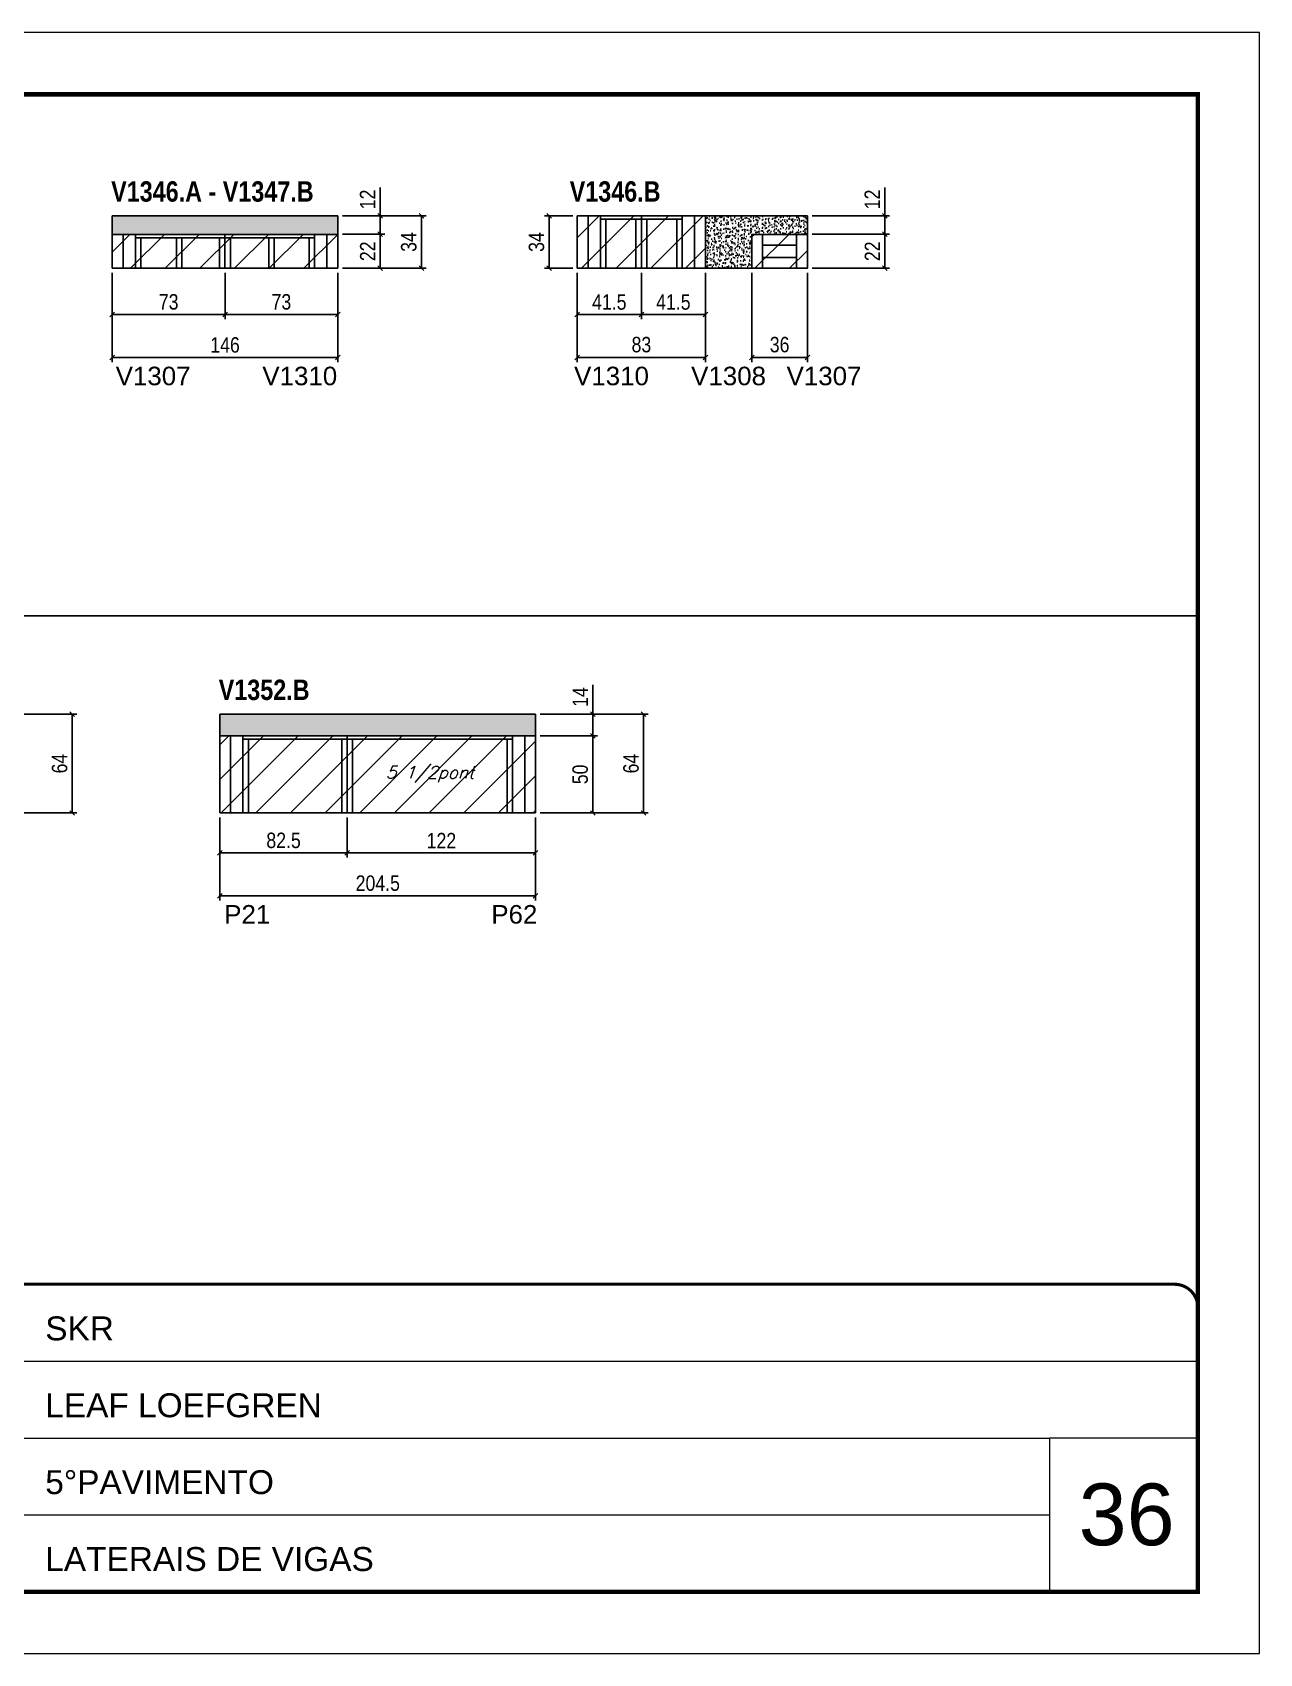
# Model space of a CAD drawing. Extents: x 3309 to 10384, y -2522 to 14608.
# Drawn here: x 8768 to 9563, y 4369 to 5419 of the extents above; entities that cross this region are included whole.
import ezdxf

# ---------------------------------------------------------------- set-up
doc = ezdxf.new("R2010")
doc.units = 0
doc.linetypes.add('CONTINUO', pattern=[0])
doc.linetypes.add('DASHED', pattern=[0.75, 0.5, -0.25])
for name, color, linetype in [('5', 5, 'Continuous'), ('COTA', 241, 'Continuous'), ('NOMENCLATURA', 7, 'Continuous'), ('Painéis', 200, 'Continuous'), ('SARR_2.2x7', 40, 'Continuous'), ('SARR_3.5x7', 81, 'Continuous'), ('texto', 7, 'Continuous')]:
    doc.layers.add(name, color=color, linetype=linetype)
for name, color, linetype, lineweight in [('CARIMBO', 255, 'Continuous', 9), ('Folhas', 255, 'Continuous', 9), ('Hachura', 251, 'Continuous', 9), ('SARRAFO DE PRESSAO', 251, 'DASHED', 9)]:
    doc.layers.add(name, color=color, linetype=linetype, lineweight=lineweight)
doc.styles.add('ARIAL', font='arial.ttf')
doc.styles.add('COTA TECNICA', font='techl___.ttf', dxfattribs={"height": 10})
doc.styles.add('Romans', font='romans.shx')
doc.styles.get("Standard").update_dxf_attribs({"font": 'arial.ttf'})
doc.styles.add('TECNICA', font='techb___.ttf', dxfattribs={"height": 10})
doc.dimstyles.new('PAINEL', dxfattribs={"dimtxt": 10, "dimasz": 3, "dimexe": 3, "dimexo": 3, "dimgap": 3, "dimtad": 1, "dimdec": 1, "dimzin": 12, "dimdsep": 46, "dimtxsty": 'COTA TECNICA', "dimblk1": 'OBLIQUE', "dimblk2": 'OBLIQUE', "dimsah": 1, "dimcen": 0.9, "dimclrd": 4, "dimclre": 4, "dimclrt": 240, "dimadec": 1, "dimazin": 3, "dimtfac": 1, "dimtdec": 1, "dimtmove": 0, "dimatfit": 3, "dimfxl": 1, "dimtolj": 1, "dimtzin": 12, "dimarcsym": 0})

# ---------------------------------------------------------------- blocks, each defined once
blk = doc.blocks.new('9999999999')
at = {"color": 30, "linetype": 'CONTINUO'}
for p, q in [((98564.6, 34379.6), (99584, 34379.6)), ((98564.6, 34329.8), (99488, 34329.8)), ((99584, 34329.8), (99488, 34329.8)), ((99488, 34329.8), (99488, 34230.2)), ((98564.6, 34280), (99488, 34280))]:
    blk.add_line(p, q, dxfattribs=at)
at = {"color": 30, "linetype": 'CONTINUO', "const_width": 2}
blk.add_lwpolyline([(99584, 34230.2), (99584, 34414.4, 0.414214), (99569, 34429.4), (98229, 34429.4, 0.414214), (98214, 34414.4), (98214, 34245.2, 0.414214), (98229, 34230.2), (99584, 34230.2)], format="xyb", dxfattribs=at)
at = {"layer": 'Folhas'}
blk.add_lwpolyline([(98139, 34190.2), (99624, 34190.2), (99624, 35240.2), (98139, 35240.2)], close=True, dxfattribs=at)
at = {"layer": 'Folhas', "color": 30, "const_width": 3}
blk.add_lwpolyline([(98214, 34230.2), (99584, 34230.2), (99584, 35200.2), (98214, 35200.2)], close=True, dxfattribs=at)
at = {"color": 7, "linetype": 'Continuous', "ltscale": 5, "style": 'ARIAL'}
for s, height, p in [('SKR', 15.48, (98837.7, 34393.1)), ('LEAF LOEFGREN', 15.483, (98837.7, 34343.3)), ('5°PAVIMENTO', 15.483, (98837.7, 34293.5)), ('LATERAIS DE VIGAS', 15.483, (98837.7, 34243.7))]:
    blk.add_text(s, height=height, dxfattribs=at).set_placement(p)
blk = doc.blocks.new('_Oblique')
at = {"color": 0, "linetype": 'ByBlock', "lineweight": -2}
blk.add_line((-0.5, -0.5), (0.5, 0.5), dxfattribs=at)
blk = doc.blocks.new('*D1135')
at = {"layer": 'COTA', "color": 4, "linetype": 'ByBlock', "lineweight": -2, "transparency": 16777216}
for p, q in [((8893, 5263.5), (8893, 5233.5)), ((8966, 5263.5), (8966, 5233.5)), ((8966, 5236.5), (8893, 5236.5))]:
    blk.add_line(p, q, dxfattribs=at)
at = {"layer": 'Defpoints', "color": 0, "linetype": 'ByBlock', "transparency": 16777216}
for p in [(8893, 5266.5), (8966, 5266.5), (8893, 5236.5)]:
    blk.add_point(p, dxfattribs=at)
at = {"layer": 'COTA', "color": 4, "linetype": 'ByBlock', "lineweight": -2, "transparency": 16777216, "xscale": 3, "yscale": 3, "zscale": 3, "rotation": 180}
blk.add_blockref('_Oblique', (8893, 5236.5), dxfattribs=at)
at = {"layer": 'COTA', "color": 4, "linetype": 'ByBlock', "lineweight": -2, "transparency": 16777216, "xscale": 3, "yscale": 3, "zscale": 3}
blk.add_blockref('_Oblique', (8966, 5236.5), dxfattribs=at)
at = {"layer": 'COTA', "color": 240, "linetype": 'ByBlock', "transparency": 16777216, "insert": (8929.5, 5244.7), "char_height": 10, "attachment_point": 5, "style": 'COTA TECNICA'}
blk.add_mtext('\\A1;73', dxfattribs=at)
blk = doc.blocks.new('*D1136')
at = {"layer": 'COTA', "color": 4, "linetype": 'ByBlock', "lineweight": -2, "transparency": 16777216}
for p, q in [((8820, 5263.5), (8820, 5233.5)), ((8893, 5263.5), (8893, 5233.5)), ((8893, 5236.5), (8820, 5236.5))]:
    blk.add_line(p, q, dxfattribs=at)
at = {"layer": 'Defpoints', "color": 0, "linetype": 'ByBlock', "transparency": 16777216}
for p in [(8820, 5266.5), (8893, 5266.5), (8820, 5236.5)]:
    blk.add_point(p, dxfattribs=at)
at = {"layer": 'COTA', "color": 4, "linetype": 'ByBlock', "lineweight": -2, "transparency": 16777216, "xscale": 3, "yscale": 3, "zscale": 3, "rotation": 180}
blk.add_blockref('_Oblique', (8820, 5236.5), dxfattribs=at)
at = {"layer": 'COTA', "color": 4, "linetype": 'ByBlock', "lineweight": -2, "transparency": 16777216, "xscale": 3, "yscale": 3, "zscale": 3}
blk.add_blockref('_Oblique', (8893, 5236.5), dxfattribs=at)
at = {"layer": 'COTA', "color": 240, "linetype": 'ByBlock', "transparency": 16777216, "insert": (8856.5, 5244.7), "char_height": 10, "attachment_point": 5, "style": 'COTA TECNICA'}
blk.add_mtext('\\A1;73', dxfattribs=at)
blk = doc.blocks.new('*D1150')
at = {"layer": 'COTA', "color": 4, "linetype": 'ByBlock', "lineweight": -2, "transparency": 16777216}
for p, q in [((8820, 5263.5), (8820, 5205.7)), ((8966, 5263.5), (8966, 5205.7)), ((8966, 5208.7), (8820, 5208.7))]:
    blk.add_line(p, q, dxfattribs=at)
at = {"layer": 'Defpoints', "color": 0, "linetype": 'ByBlock', "transparency": 16777216}
for p in [(8820, 5266.5), (8966, 5266.5), (8820, 5208.7)]:
    blk.add_point(p, dxfattribs=at)
at = {"layer": 'COTA', "color": 4, "linetype": 'ByBlock', "lineweight": -2, "transparency": 16777216, "xscale": 3, "yscale": 3, "zscale": 3, "rotation": 180}
blk.add_blockref('_Oblique', (8820, 5208.7), dxfattribs=at)
at = {"layer": 'COTA', "color": 4, "linetype": 'ByBlock', "lineweight": -2, "transparency": 16777216, "xscale": 3, "yscale": 3, "zscale": 3}
blk.add_blockref('_Oblique', (8966, 5208.7), dxfattribs=at)
at = {"layer": 'COTA', "color": 240, "linetype": 'ByBlock', "transparency": 16777216, "insert": (8893, 5216.8), "char_height": 10, "attachment_point": 5, "style": 'COTA TECNICA'}
blk.add_mtext('\\A1;146', dxfattribs=at)
blk = doc.blocks.new('*D1151')
at = {"layer": 'COTA', "color": 4, "lineweight": -2, "transparency": 16777216}
for p, q in [((8969, 5288.5), (8996.4, 5288.5)), ((8993.4, 5288.5), (8993.4, 5266.5)), ((8969, 5266.5), (8996.4, 5266.5))]:
    blk.add_line(p, q, dxfattribs=at)
at = {"layer": 'Defpoints', "color": 0, "transparency": 16777216}
for p in [(8966, 5288.5), (8966, 5266.5), (8993.4, 5266.5)]:
    blk.add_point(p, dxfattribs=at)
at = {"layer": 'COTA', "color": 4, "lineweight": -2, "transparency": 16777216, "xscale": 3, "yscale": 3, "zscale": 3}
for p, rotation in [((8993.4, 5288.5), 90), ((8993.4, 5266.5), 270)]:
    blk.add_blockref('_Oblique', p, dxfattribs=dict(at, rotation=rotation))
at = {"layer": 'COTA', "color": 240, "transparency": 16777216, "insert": (8985.4, 5277.5), "char_height": 10, "attachment_point": 5, "rotation": 90, "style": 'COTA TECNICA'}
blk.add_mtext('\\A1;22', dxfattribs=at)
blk = doc.blocks.new('*D1152')
at = {"layer": 'COTA', "color": 4, "lineweight": -2, "transparency": 16777216}
for p, q in [((8993.4, 5300.5), (8993.4, 5318.8)), ((8969, 5300.5), (8996.4, 5300.5)), ((8993.4, 5288.5), (8993.4, 5300.5)), ((8969, 5288.5), (8996.4, 5288.5))]:
    blk.add_line(p, q, dxfattribs=at)
at = {"layer": 'Defpoints', "color": 0, "transparency": 16777216}
for p in [(8966, 5300.5), (8993.4, 5300.5), (8966, 5288.5)]:
    blk.add_point(p, dxfattribs=at)
at = {"layer": 'COTA', "color": 4, "lineweight": -2, "transparency": 16777216, "xscale": 3, "yscale": 3, "zscale": 3}
for p, rotation in [((8993.4, 5300.5), 90), ((8993.4, 5288.5), 270)]:
    blk.add_blockref('_Oblique', p, dxfattribs=dict(at, rotation=rotation))
at = {"layer": 'COTA', "color": 240, "transparency": 16777216, "insert": (8985.3, 5311.1), "char_height": 10, "attachment_point": 5, "rotation": 90, "style": 'COTA TECNICA'}
blk.add_mtext('\\A1;12', dxfattribs=at)
blk = doc.blocks.new('*D1153')
at = {"layer": 'COTA', "color": 4, "lineweight": -2, "transparency": 16777216}
for p, q in [((8969, 5300.5), (9023.2, 5300.5)), ((9020.2, 5266.5), (9020.2, 5300.5)), ((8969, 5266.5), (9023.2, 5266.5))]:
    blk.add_line(p, q, dxfattribs=at)
at = {"layer": 'Defpoints', "color": 0, "transparency": 16777216}
for p in [(8966, 5300.5), (9020.2, 5300.5), (8966, 5266.5)]:
    blk.add_point(p, dxfattribs=at)
at = {"layer": 'COTA', "color": 4, "lineweight": -2, "transparency": 16777216, "xscale": 3, "yscale": 3, "zscale": 3}
for p, rotation in [((9020.2, 5300.5), 90), ((9020.2, 5266.5), 270)]:
    blk.add_blockref('_Oblique', p, dxfattribs=dict(at, rotation=rotation))
at = {"layer": 'COTA', "color": 240, "transparency": 16777216, "insert": (9012, 5283.5), "char_height": 10, "attachment_point": 5, "rotation": 90, "style": 'COTA TECNICA'}
blk.add_mtext('\\A1;34', dxfattribs=at)
blk = doc.blocks.new('*D1124')
at = {"layer": 'COTA', "color": 4, "linetype": 'ByBlock', "lineweight": -2, "transparency": 16777216}
for p, q in [((9162.6, 5263.5), (9162.6, 5233.5)), ((9204.1, 5263.5), (9204.1, 5233.5)), ((9204.1, 5236.5), (9162.6, 5236.5))]:
    blk.add_line(p, q, dxfattribs=at)
at = {"layer": 'Defpoints', "color": 0, "linetype": 'ByBlock', "transparency": 16777216}
for p in [(9162.6, 5266.5), (9204.1, 5266.5), (9162.6, 5236.5)]:
    blk.add_point(p, dxfattribs=at)
at = {"layer": 'COTA', "color": 4, "linetype": 'ByBlock', "lineweight": -2, "transparency": 16777216, "xscale": 3, "yscale": 3, "zscale": 3, "rotation": 180}
blk.add_blockref('_Oblique', (9162.6, 5236.5), dxfattribs=at)
at = {"layer": 'COTA', "color": 4, "linetype": 'ByBlock', "lineweight": -2, "transparency": 16777216, "xscale": 3, "yscale": 3, "zscale": 3}
blk.add_blockref('_Oblique', (9204.1, 5236.5), dxfattribs=at)
at = {"layer": 'COTA', "color": 240, "linetype": 'ByBlock', "transparency": 16777216, "insert": (9183.3, 5244.6), "char_height": 10, "attachment_point": 5, "style": 'COTA TECNICA'}
blk.add_mtext('\\A1;41.5', dxfattribs=at)
blk = doc.blocks.new('*D1125')
at = {"layer": 'COTA', "color": 4, "linetype": 'ByBlock', "lineweight": -2, "transparency": 16777216}
for p, q in [((9121.1, 5263.5), (9121.1, 5233.5)), ((9162.6, 5263.5), (9162.6, 5233.5)), ((9162.6, 5236.5), (9121.1, 5236.5))]:
    blk.add_line(p, q, dxfattribs=at)
at = {"layer": 'Defpoints', "color": 0, "linetype": 'ByBlock', "transparency": 16777216}
for p in [(9121.1, 5266.5), (9162.6, 5266.5), (9121.1, 5236.5)]:
    blk.add_point(p, dxfattribs=at)
at = {"layer": 'COTA', "color": 4, "linetype": 'ByBlock', "lineweight": -2, "transparency": 16777216, "xscale": 3, "yscale": 3, "zscale": 3, "rotation": 180}
blk.add_blockref('_Oblique', (9121.1, 5236.5), dxfattribs=at)
at = {"layer": 'COTA', "color": 4, "linetype": 'ByBlock', "lineweight": -2, "transparency": 16777216, "xscale": 3, "yscale": 3, "zscale": 3}
blk.add_blockref('_Oblique', (9162.6, 5236.5), dxfattribs=at)
at = {"layer": 'COTA', "color": 240, "linetype": 'ByBlock', "transparency": 16777216, "insert": (9141.8, 5244.6), "char_height": 10, "attachment_point": 5, "style": 'COTA TECNICA'}
blk.add_mtext('\\A1;41.5', dxfattribs=at)
blk = doc.blocks.new('*D1145')
at = {"layer": 'COTA', "color": 4, "linetype": 'ByBlock', "lineweight": -2, "transparency": 16777216}
for p, q in [((9121.1, 5263.5), (9121.1, 5205.7)), ((9204.1, 5263.5), (9204.1, 5205.7)), ((9204.1, 5208.7), (9121.1, 5208.7))]:
    blk.add_line(p, q, dxfattribs=at)
at = {"layer": 'Defpoints', "color": 0, "linetype": 'ByBlock', "transparency": 16777216}
for p in [(9121.1, 5266.5), (9204.1, 5266.5), (9121.1, 5208.7)]:
    blk.add_point(p, dxfattribs=at)
at = {"layer": 'COTA', "color": 4, "linetype": 'ByBlock', "lineweight": -2, "transparency": 16777216, "xscale": 3, "yscale": 3, "zscale": 3, "rotation": 180}
blk.add_blockref('_Oblique', (9121.1, 5208.7), dxfattribs=at)
at = {"layer": 'COTA', "color": 4, "linetype": 'ByBlock', "lineweight": -2, "transparency": 16777216, "xscale": 3, "yscale": 3, "zscale": 3}
blk.add_blockref('_Oblique', (9204.1, 5208.7), dxfattribs=at)
at = {"layer": 'COTA', "color": 240, "linetype": 'ByBlock', "transparency": 16777216, "insert": (9162.6, 5217), "char_height": 10, "attachment_point": 5, "style": 'COTA TECNICA'}
blk.add_mtext('\\A1;83', dxfattribs=at)
blk = doc.blocks.new('*D1146')
at = {"layer": 'COTA', "color": 4, "lineweight": -2, "transparency": 16777216}
for p, q in [((9234.1, 5263.5), (9234.1, 5205.7)), ((9270.1, 5263.5), (9270.1, 5205.7)), ((9270.1, 5208.7), (9234.1, 5208.7))]:
    blk.add_line(p, q, dxfattribs=at)
at = {"layer": 'Defpoints', "color": 0, "transparency": 16777216}
for p in [(9234.1, 5266.5), (9270.1, 5266.5), (9234.1, 5208.7)]:
    blk.add_point(p, dxfattribs=at)
at = {"layer": 'COTA', "color": 4, "lineweight": -2, "transparency": 16777216, "xscale": 3, "yscale": 3, "zscale": 3, "rotation": 180}
blk.add_blockref('_Oblique', (9234.1, 5208.7), dxfattribs=at)
at = {"layer": 'COTA', "color": 4, "lineweight": -2, "transparency": 16777216, "xscale": 3, "yscale": 3, "zscale": 3}
blk.add_blockref('_Oblique', (9270.1, 5208.7), dxfattribs=at)
at = {"layer": 'COTA', "color": 240, "transparency": 16777216, "insert": (9252.1, 5217), "char_height": 10, "attachment_point": 5, "style": 'COTA TECNICA'}
blk.add_mtext('\\A1;36', dxfattribs=at)
blk = doc.blocks.new('*D1147')
at = {"layer": 'COTA', "color": 4, "lineweight": -2, "transparency": 16777216}
for p, q in [((9273.1, 5288.5), (9323.2, 5288.5)), ((9320.2, 5288.5), (9320.2, 5266.5)), ((9273.1, 5266.5), (9323.2, 5266.5))]:
    blk.add_line(p, q, dxfattribs=at)
at = {"layer": 'Defpoints', "color": 0, "transparency": 16777216}
for p in [(9270.1, 5288.5), (9270.1, 5266.5), (9320.2, 5266.5)]:
    blk.add_point(p, dxfattribs=at)
at = {"layer": 'COTA', "color": 4, "lineweight": -2, "transparency": 16777216, "xscale": 3, "yscale": 3, "zscale": 3}
for p, rotation in [((9320.2, 5288.5), 90), ((9320.2, 5266.5), 270)]:
    blk.add_blockref('_Oblique', p, dxfattribs=dict(at, rotation=rotation))
at = {"layer": 'COTA', "color": 240, "transparency": 16777216, "insert": (9312.2, 5277.5), "char_height": 10, "attachment_point": 5, "rotation": 90, "style": 'COTA TECNICA'}
blk.add_mtext('\\A1;22', dxfattribs=at)
blk = doc.blocks.new('*D1148')
at = {"layer": 'COTA', "color": 4, "lineweight": -2, "transparency": 16777216}
for p, q in [((9320.2, 5300.5), (9320.2, 5318.8)), ((9273.1, 5300.5), (9323.2, 5300.5)), ((9320.2, 5288.5), (9320.2, 5300.5)), ((9273.1, 5288.5), (9323.2, 5288.5))]:
    blk.add_line(p, q, dxfattribs=at)
at = {"layer": 'Defpoints', "color": 0, "transparency": 16777216}
for p in [(9270.1, 5300.5), (9320.2, 5300.5), (9270.1, 5288.5)]:
    blk.add_point(p, dxfattribs=at)
at = {"layer": 'COTA', "color": 4, "lineweight": -2, "transparency": 16777216, "xscale": 3, "yscale": 3, "zscale": 3}
for p, rotation in [((9320.2, 5300.5), 90), ((9320.2, 5288.5), 270)]:
    blk.add_blockref('_Oblique', p, dxfattribs=dict(at, rotation=rotation))
at = {"layer": 'COTA', "color": 240, "transparency": 16777216, "insert": (9312.1, 5311.1), "char_height": 10, "attachment_point": 5, "rotation": 90, "style": 'COTA TECNICA'}
blk.add_mtext('\\A1;12', dxfattribs=at)
blk = doc.blocks.new('*D1149')
at = {"layer": 'COTA', "color": 4, "lineweight": -2, "transparency": 16777216}
for p, q in [((9118.1, 5300.5), (9099.9, 5300.5)), ((9102.9, 5300.5), (9102.9, 5266.5)), ((9118.1, 5266.5), (9099.9, 5266.5))]:
    blk.add_line(p, q, dxfattribs=at)
at = {"layer": 'Defpoints', "color": 0, "transparency": 16777216}
for p in [(9121.1, 5300.5), (9102.9, 5266.5), (9121.1, 5266.5)]:
    blk.add_point(p, dxfattribs=at)
at = {"layer": 'COTA', "color": 4, "lineweight": -2, "transparency": 16777216, "xscale": 3, "yscale": 3, "zscale": 3}
for p, rotation in [((9102.9, 5300.5), 90), ((9102.9, 5266.5), 270)]:
    blk.add_blockref('_Oblique', p, dxfattribs=dict(at, rotation=rotation))
at = {"layer": 'COTA', "color": 240, "transparency": 16777216, "insert": (9094.7, 5283.5), "char_height": 10, "attachment_point": 5, "rotation": 90, "style": 'COTA TECNICA'}
blk.add_mtext('\\A1;34', dxfattribs=at)
blk = doc.blocks.new('*D1121')
at = {"layer": 'COTA', "color": 4, "linetype": 'ByBlock', "lineweight": -2, "transparency": 16777216}
for p, q in [((8889.6, 4910.7), (8889.6, 4884.8)), ((8972.1, 4910.7), (8972.1, 4884.8)), ((8889.6, 4887.8), (8972.1, 4887.8))]:
    blk.add_line(p, q, dxfattribs=at)
at = {"layer": 'Defpoints', "color": 0, "linetype": 'ByBlock', "transparency": 16777216}
for p in [(8889.6, 4913.7), (8972.1, 4913.7), (8972.1, 4887.8)]:
    blk.add_point(p, dxfattribs=at)
at = {"layer": 'COTA', "color": 4, "linetype": 'ByBlock', "lineweight": -2, "transparency": 16777216, "xscale": 3, "yscale": 3, "zscale": 3, "rotation": 180}
blk.add_blockref('_Oblique', (8889.6, 4887.8), dxfattribs=at)
at = {"layer": 'COTA', "color": 4, "linetype": 'ByBlock', "lineweight": -2, "transparency": 16777216, "xscale": 3, "yscale": 3, "zscale": 3}
blk.add_blockref('_Oblique', (8972.1, 4887.8), dxfattribs=at)
at = {"layer": 'COTA', "color": 240, "linetype": 'ByBlock', "transparency": 16777216, "insert": (8930.9, 4895.9), "char_height": 10, "attachment_point": 5, "style": 'COTA TECNICA'}
blk.add_mtext('\\A1;82.5', dxfattribs=at)
blk = doc.blocks.new('*D1122')
at = {"layer": 'COTA', "color": 4, "linetype": 'ByBlock', "lineweight": -2, "transparency": 16777216}
for p, q in [((8972.1, 4910.7), (8972.1, 4884.8)), ((9094.1, 4910.7), (9094.1, 4884.8)), ((8972.1, 4887.8), (9094.1, 4887.8))]:
    blk.add_line(p, q, dxfattribs=at)
at = {"layer": 'Defpoints', "color": 0, "linetype": 'ByBlock', "transparency": 16777216}
for p in [(8972.1, 4913.7), (9094.1, 4913.7), (9094.1, 4887.8)]:
    blk.add_point(p, dxfattribs=at)
at = {"layer": 'COTA', "color": 4, "linetype": 'ByBlock', "lineweight": -2, "transparency": 16777216, "xscale": 3, "yscale": 3, "zscale": 3, "rotation": 180}
blk.add_blockref('_Oblique', (8972.1, 4887.8), dxfattribs=at)
at = {"layer": 'COTA', "color": 4, "linetype": 'ByBlock', "lineweight": -2, "transparency": 16777216, "xscale": 3, "yscale": 3, "zscale": 3}
blk.add_blockref('_Oblique', (9094.1, 4887.8), dxfattribs=at)
at = {"layer": 'COTA', "color": 240, "linetype": 'ByBlock', "transparency": 16777216, "insert": (9033.1, 4895.8), "char_height": 10, "attachment_point": 5, "style": 'COTA TECNICA'}
blk.add_mtext('\\A1;122', dxfattribs=at)
blk = doc.blocks.new('*D1140')
at = {"layer": 'COTA', "color": 4, "linetype": 'ByBlock', "lineweight": -2, "transparency": 16777216}
for p, q in [((8889.6, 4910.7), (8889.6, 4857.1)), ((9094.1, 4910.7), (9094.1, 4857.1)), ((8889.6, 4860.1), (9094.1, 4860.1))]:
    blk.add_line(p, q, dxfattribs=at)
at = {"layer": 'Defpoints', "color": 0, "linetype": 'ByBlock', "transparency": 16777216}
for p in [(8889.6, 4913.7), (9094.1, 4913.7), (9094.1, 4860.1)]:
    blk.add_point(p, dxfattribs=at)
at = {"layer": 'COTA', "color": 4, "linetype": 'ByBlock', "lineweight": -2, "transparency": 16777216, "xscale": 3, "yscale": 3, "zscale": 3, "rotation": 180}
blk.add_blockref('_Oblique', (8889.6, 4860.1), dxfattribs=at)
at = {"layer": 'COTA', "color": 4, "linetype": 'ByBlock', "lineweight": -2, "transparency": 16777216, "xscale": 3, "yscale": 3, "zscale": 3}
blk.add_blockref('_Oblique', (9094.1, 4860.1), dxfattribs=at)
at = {"layer": 'COTA', "color": 240, "linetype": 'ByBlock', "transparency": 16777216, "insert": (8991.9, 4868.2), "char_height": 10, "attachment_point": 5, "style": 'COTA TECNICA'}
blk.add_mtext('\\A1;204.5', dxfattribs=at)
blk = doc.blocks.new('*D1123')
at = {"layer": 'COTA', "color": 4, "lineweight": -2, "transparency": 16777216}
for p, q in [((9097.1, 4963.7), (9134.1, 4963.7)), ((9131.1, 4963.7), (9131.1, 4913.7)), ((9097.1, 4913.7), (9134.1, 4913.7))]:
    blk.add_line(p, q, dxfattribs=at)
at = {"layer": 'Defpoints', "color": 0, "transparency": 16777216}
for p in [(9094.1, 4963.7, 0), (9094.1, 4913.7, 0), (9131.1, 4913.7)]:
    blk.add_point(p, dxfattribs=at)
at = {"layer": 'COTA', "color": 4, "lineweight": -2, "transparency": 16777216, "xscale": 3, "yscale": 3, "zscale": 3}
for p, rotation in [((9131.1, 4963.7), 90), ((9131.1, 4913.7), 270)]:
    blk.add_blockref('_Oblique', p, dxfattribs=dict(at, rotation=rotation))
at = {"layer": 'COTA', "color": 240, "transparency": 16777216, "insert": (9123, 4938.7), "char_height": 10, "attachment_point": 5, "rotation": 90, "style": 'COTA TECNICA'}
blk.add_mtext('\\A1;50', dxfattribs=at)
blk = doc.blocks.new('*D1118')
at = {"layer": 'COTA', "color": 4, "lineweight": -2, "transparency": 16777216}
for p, q in [((8760, 4977.7), (8797, 4977.7)), ((8794, 4977.7), (8794, 4913.7)), ((8760, 4913.7), (8797, 4913.7))]:
    blk.add_line(p, q, dxfattribs=at)
at = {"layer": 'Defpoints', "color": 0, "transparency": 16777216}
for p in [(8757, 4977.7, 0), (8757, 4913.7, 0), (8794, 4913.7)]:
    blk.add_point(p, dxfattribs=at)
at = {"layer": 'COTA', "color": 4, "lineweight": -2, "transparency": 16777216, "xscale": 3, "yscale": 3, "zscale": 3}
for p, rotation in [((8794, 4977.7), 90), ((8794, 4913.7), 270)]:
    blk.add_blockref('_Oblique', p, dxfattribs=dict(at, rotation=rotation))
at = {"layer": 'COTA', "color": 240, "transparency": 16777216, "insert": (8785.9, 4945.7), "char_height": 10, "attachment_point": 5, "rotation": 90, "style": 'COTA TECNICA'}
blk.add_mtext('\\A1;64', dxfattribs=at)
blk = doc.blocks.new('*D1155')
at = {"layer": 'COTA', "color": 4, "lineweight": -2, "transparency": 16777216}
for p, q in [((9131.1, 4977.7), (9131.1, 4996.8)), ((9097.1, 4977.7), (9134.1, 4977.7)), ((9131.1, 4963.7), (9131.1, 4977.7)), ((9097.1, 4963.7), (9134.1, 4963.7))]:
    blk.add_line(p, q, dxfattribs=at)
at = {"layer": 'Defpoints', "color": 0, "transparency": 16777216}
for p in [(9094.1, 4977.7), (9131.1, 4977.7), (9094.1, 4963.7)]:
    blk.add_point(p, dxfattribs=at)
at = {"layer": 'COTA', "color": 4, "lineweight": -2, "transparency": 16777216, "xscale": 3, "yscale": 3, "zscale": 3}
for p, rotation in [((9131.1, 4977.7), 90), ((9131.1, 4963.7), 270)]:
    blk.add_blockref('_Oblique', p, dxfattribs=dict(at, rotation=rotation))
at = {"layer": 'COTA', "color": 240, "transparency": 16777216, "insert": (9123, 4988.8), "char_height": 10, "attachment_point": 5, "rotation": 90, "style": 'COTA TECNICA'}
blk.add_mtext('\\A1;14', dxfattribs=at)
blk = doc.blocks.new('*D1156')
at = {"layer": 'COTA', "color": 4, "lineweight": -2, "transparency": 16777216}
for p, q in [((9097.1, 4977.7), (9167, 4977.7)), ((9164, 4913.7), (9164, 4977.7)), ((9097.1, 4913.7), (9167, 4913.7))]:
    blk.add_line(p, q, dxfattribs=at)
at = {"layer": 'Defpoints', "color": 0, "transparency": 16777216}
for p in [(9094.1, 4977.7), (9164, 4977.7), (9094.1, 4913.7)]:
    blk.add_point(p, dxfattribs=at)
at = {"layer": 'COTA', "color": 4, "lineweight": -2, "transparency": 16777216, "xscale": 3, "yscale": 3, "zscale": 3}
for p, rotation in [((9164, 4977.7), 90), ((9164, 4913.7), 270)]:
    blk.add_blockref('_Oblique', p, dxfattribs=dict(at, rotation=rotation))
at = {"layer": 'COTA', "color": 240, "transparency": 16777216, "insert": (9155.9, 4945.7), "char_height": 10, "attachment_point": 5, "rotation": 90, "style": 'COTA TECNICA'}
blk.add_mtext('\\A1;64', dxfattribs=at)

msp = doc.modelspace()

# ---------------------------------------------------------------- hatches: boundary and pattern name
at = {"layer": 'COTA'}
h = msp.add_hatch(dxfattribs=at)
h.set_pattern_fill('AR-CONC', color=256, scale=0.03)
h.set_pattern_definition([(50, (1163.5304, -6591.3187), (5.46554, -0.4781726), [0.5715, -6.2865]), (355, (1163.5304, -6591.319), (-1.0573026, 5.7317054), [0.4572, -5.0292175]), (100.451445, (1163.986, -6591.3586), (4.4082374, 5.2535326), [0.4857003, -5.3427073]), (46.1842, (1163.5304, -6589.795), (8.1323712, -1.2612698), [0.85725, -9.42975]), (96.63556, (1164.208, -6589.9), (7.122124, 7.4227837), [0.7285507, -8.0140682]), (351.18415, (1163.53, -6589.795), (7.122124, 7.4227837), [0.685799, -7.543792]), (21, (1164.2924, -6590.1757), (4.5484317, -3.067956), [0.5715, -6.2865]), (326, (1164.2924, -6590.176), (1.8540609, 5.525639), [0.4572, -5.0292]), (71.451445, (1164.6714, -6590.4314), (6.4024926, 2.457683), [0.4857003, -5.3426981]), (37.5, (1163.5304, -6591.3187), (0.0926581, 2.53665117), [0, -4.96824, 0, -5.1054, 0, -5.04825]), (7.5, (1163.5304, -6591.3187), (2.0045899, 3.00541724), [0, -2.91084, 0, -4.85394, 0, -1.92405]), (327.5, (1161.831, -6591.3187), (4.06771786, -0.17186232), [0, -1.905, 0, -5.9436, 0, -7.8867]), (317.5, (1161.069, -6591.3187), (4.4438754, 0.7627947), [0, -2.4765, 0, -3.94716, 0, -5.6007])])
h.paths.add_polyline_path([(8965.97, 5288.47), (8965.97, 5300.47), (8819.97, 5300.47), (8819.97, 5288.47)])
h = msp.add_hatch(dxfattribs=at)
h.set_pattern_fill('AR-CONC', color=256, scale=0.03)
h.set_pattern_definition([(50, (1464.624, -6379.385), (5.46554, -0.4781726), [0.5715, -6.2865]), (355, (1464.624, -6379.385), (-1.0573026, 5.7317054), [0.4572, -5.0292175]), (100.451445, (1465.0796, -6379.425), (4.4082374, 5.2535326), [0.4857003, -5.3427073]), (46.1842, (1464.624, -6377.861), (8.1323712, -1.2612698), [0.85725, -9.42975]), (96.63556, (1465.302, -6377.966), (7.122124, 7.4227837), [0.7285507, -8.014068]), (351.18415, (1464.624, -6377.861), (7.122124, 7.4227837), [0.685799, -7.543792]), (21, (1465.386, -6378.242), (4.5484317, -3.067956), [0.5715, -6.2865]), (326, (1465.386, -6378.242), (1.8540609, 5.525639), [0.4572, -5.0292]), (71.451445, (1465.765, -6378.4976), (6.4024926, 2.457683), [0.4857003, -5.3426981]), (37.5, (1464.6241, -6379.385), (0.0926581, 2.53665117), [0, -4.96824, 0, -5.1054, 0, -5.04825]), (7.5, (1464.624, -6379.385), (2.0045899, 3.00541724), [0, -2.91084, 0, -4.85394, 0, -1.92405]), (327.5, (1462.9249, -6379.385), (4.06771786, -0.17186232), [0, -1.905, 0, -5.9436, 0, -7.8867]), (317.5, (1462.163, -6379.385), (4.4438754, 0.7627947), [0, -2.4765, 0, -3.94716, 0, -5.6007])])
h.paths.add_polyline_path([(9234.06, 5266.47), (9234.06, 5288.47), (9270.06, 5288.47), (9270.06, 5300.47), (9204.06, 5300.47), (9204.06, 5266.47)])
h = msp.add_hatch(dxfattribs=at)
h.set_pattern_fill('AR-CONC', color=256, scale=0.03)
h.set_pattern_definition([(50, (0, -47.8784), (5.46554, -0.4781726), [0.5715, -6.2865]), (355, (0, -47.8784), (-1.0573026, 5.7317054), [0.4572, -5.0292175]), (100.451445, (0.4555, -47.918), (4.4082374, 5.2535326), [0.4857003, -5.3427073]), (46.1842, (0, -46.3544), (8.1323712, -1.26127), [0.85725, -9.42975]), (96.63556, (0.678, -46.4595), (7.122124, 7.422784), [0.728551, -8.014068]), (351.18415, (0, -46.354), (7.122124, 7.422784), [0.685799, -7.543792]), (21, (0.762, -46.7354), (4.5484317, -3.067956), [0.5715, -6.2865]), (326, (0.762, -46.7354), (1.854061, 5.525639), [0.4572, -5.0292]), (71.451445, (1.141, -46.991), (6.4024926, 2.457683), [0.4857003, -5.342698]), (37.5, (0, -47.8784), (0.0926581, 2.53665117), [0, -4.96824, 0, -5.1054, 0, -5.04825]), (7.5, (0, -47.8784), (2.0045899, 3.00541724), [0, -2.91084, 0, -4.85394, 0, -1.92405]), (327.5, (-1.6993, -47.8784), (4.06771786, -0.1718623), [0, -1.905, 0, -5.9436, 0, -7.8867]), (317.5, (-2.4613, -47.8784), (4.4438754, 0.7627947), [0, -2.4765, 0, -3.94716, 0, -5.6007])])
h.paths.add_polyline_path([(9094.12, 4963.7), (9094.12, 4977.7), (8889.62, 4977.7), (8889.62, 4963.7)])
at = {"layer": 'Hachura', "linetype": 'ByBlock'}
h = msp.add_hatch(dxfattribs=at)
h.set_pattern_fill('ANSI31', color=256, scale=5)
h.set_pattern_definition([(45, (4768.5, -1176.66), (-11.22532, 11.22532), [])])
h.paths.add_polyline_path([(8597.04, 5266.47), (8597.04, 5288.47), (8561.04, 5288.47), (8561.04, 5266.47)])
h.paths.add_polyline_path([(8668.54, 5300.47), (8627.04, 5300.47), (8627.04, 5266.47), (8668.54, 5266.47)])
h.paths.add_polyline_path([(8668.54, 5300.47), (8668.54, 5266.47), (8710.04, 5266.47), (8710.04, 5300.47)])
h.paths.add_polyline_path([(8819.97, 5288.47), (8819.97, 5266.47), (8892.97, 5266.47), (8892.97, 5288.47)])
h.paths.add_polyline_path([(8965.97, 5266.47), (8965.97, 5288.47), (8892.97, 5288.47), (8892.97, 5266.47)])
h.paths.add_polyline_path([(9162.56, 5300.47), (9121.06, 5300.47), (9121.06, 5266.47), (9162.56, 5266.47)])
h.paths.add_polyline_path([(9204.06, 5266.47), (9204.06, 5300.47), (9162.56, 5300.47), (9162.56, 5266.47)])
h.paths.add_polyline_path([(9270.06, 5288.47), (9234.06, 5288.47), (9234.06, 5266.47), (9270.06, 5266.47)])
h = msp.add_hatch(dxfattribs=at)
h.set_pattern_fill('ANSI31', color=256, scale=5)
h.set_pattern_definition([(45, (0, -47.878), (-11.22532, 11.22532), [])])
h.paths.add_polyline_path([(8972.12, 4913.7), (8972.12, 4963.7), (8889.62, 4963.7), (8889.62, 4913.7)])
h.paths.add_polyline_path([(8972.12, 4963.7), (8972.12, 4913.7), (9094.12, 4913.7), (9094.12, 4963.7)])

# ---------------------------------------------------------------- linework, layer by layer
at = {"layer": 'COTA'}
for p, q in [((8819.97, 5288.47), (8819.97, 5300.47)), ((8819.97, 5300.47), (8965.97, 5300.47)), ((8965.97, 5300.47), (8965.97, 5288.47)), ((9204.06, 5300.47), (9270.06, 5300.47)), ((9270.06, 5288.47), (9270.06, 5300.47)), ((9204.06, 5266.47), (9234.06, 5266.47)), ((8152.87, 5041.32), (9522.87, 5041.32)), ((8889.62, 4963.7), (8889.62, 4977.7)), ((8889.62, 4977.7), (9094.12, 4977.7)), ((9094.12, 4977.7), (9094.12, 4963.7))]:
    msp.add_line(p, q, dxfattribs=at)
at = {"layer": 'Painéis', "linetype": 'ByBlock'}
for p, q in [((9204.06, 5300.47), (9121.06, 5300.47)), ((9121.06, 5266.47), (9121.06, 5300.47)), ((9162.56, 5266.47), (9162.56, 5300.47)), ((9204.06, 5266.47), (9204.06, 5300.47)), ((8965.97, 5288.47), (8819.97, 5288.47)), ((8819.97, 5266.47), (8819.97, 5288.47)), ((8892.97, 5266.47), (8892.97, 5288.47)), ((8965.97, 5266.47), (8965.97, 5288.47)), ((8965.97, 5266.47), (8819.97, 5266.47)), ((9204.06, 5266.47), (9121.06, 5266.47)), ((8889.62, 4963.7), (9094.12, 4963.7)), ((8889.62, 4913.7), (8889.62, 4963.7)), ((8972.12, 4913.7), (8972.12, 4963.7)), ((9094.12, 4913.7), (9094.12, 4963.7)), ((8889.62, 4913.7), (9094.12, 4913.7))]:
    msp.add_line(p, q, dxfattribs=at)
msp.add_lwpolyline([(9234.06, 5266.47), (9270.06, 5266.47), (9270.06, 5288.47), (9234.06, 5288.47)], close=True, dxfattribs=at)
at = {"layer": 'SARR_2.2x7', "linetype": 'Continuous'}
for p, q in [((9128.06, 5266.47), (9128.06, 5300.47)), ((9162.56, 5298.27), (9136.06, 5298.27)), ((9189.06, 5298.27), (9162.56, 5298.27)), ((9197.06, 5266.47), (9197.06, 5300.47)), ((8826.97, 5266.47), (8826.97, 5288.47)), ((8892.97, 5286.27), (8834.97, 5286.27)), ((8950.97, 5286.27), (8892.97, 5286.27)), ((8958.97, 5266.47), (8958.97, 5288.47)), ((9241.06, 5266.47), (9241.06, 5288.47)), ((9263.06, 5266.47), (9263.06, 5288.47)), ((9241.06, 5281.47), (9263.06, 5281.47)), ((9241.06, 5273.47), (9263.06, 5273.47)), ((8896.62, 4913.7), (8896.62, 4963.7)), ((8904.62, 4961.5), (8972.12, 4961.5)), ((8972.12, 4961.5), (9079.12, 4961.5)), ((9087.12, 4913.7), (9087.12, 4963.7))]:
    msp.add_line(p, q, dxfattribs=at)
at = {"layer": 'SARR_3.5x7'}
for p, q in [((9136.06, 5300.47), (9136.06, 5266.47)), ((9139.56, 5298.27), (9139.56, 5266.47)), ((9159.06, 5298.27), (9159.06, 5266.47)), ((9162.56, 5298.27), (9162.56, 5266.47)), ((9166.06, 5298.27), (9166.06, 5266.47)), ((9185.56, 5298.27), (9185.56, 5266.47)), ((9189.06, 5300.47), (9189.06, 5266.47)), ((8834.97, 5288.47), (8834.97, 5266.47)), ((8838.47, 5286.27), (8838.47, 5266.47)), ((8861.54, 5286.27), (8861.54, 5266.47)), ((8865.04, 5286.27), (8865.04, 5266.47)), ((8889.47, 5286.27), (8889.47, 5266.47)), ((8892.97, 5286.27), (8892.97, 5266.47)), ((8896.47, 5286.27), (8896.47, 5266.47)), ((8921.26, 5286.27), (8921.26, 5266.47)), ((8924.76, 5286.27), (8924.76, 5266.47)), ((8947.47, 5286.27), (8947.47, 5266.47)), ((8950.97, 5288.47), (8950.97, 5266.47)), ((8904.62, 4963.7), (8904.62, 4913.7)), ((8908.12, 4961.5), (8908.12, 4913.7)), ((8968.62, 4961.5), (8968.62, 4913.7)), ((8975.62, 4961.5), (8975.62, 4913.7)), ((9075.62, 4961.5), (9075.62, 4913.7)), ((9079.12, 4963.7), (9079.12, 4913.7))]:
    msp.add_line(p, q, dxfattribs=at)

# ---------------------------------------------------------------- block references
at = {"layer": 'SARRAFO DE PRESSAO', "color": 6, "linetype": 'ByBlock'}
msp.add_blockref('9999999999', (-90061.11, -29820.95), dxfattribs=at)

# ---------------------------------------------------------------- texts
at = {"layer": '5', "linetype": 'Continuous'}
for s, rotation, p in [('V1307', 359.99996, (8822.2, 5190.74)), ('V1310', 359.99996, (8917.16, 5190.74)), ('V1310', 0.00004, (9119.01, 5190.74)), ('V1308', 0.00004, (9194.8, 5190.74)), ('V1307', 0.00004, (9256.61, 5190.74)), ('P21', 359.99996, (8892.47, 4842.06)), ('P62', 0.00004, (9065.41, 4842.06))]:
    msp.add_text(s, height=12, rotation=rotation, dxfattribs=at).set_placement(p)
at = {"layer": 'CARIMBO', "style": 'ARIAL'}
msp.add_text('36', height=40, dxfattribs=at).set_placement((9445.73, 4439.4))
at = {"layer": 'NOMENCLATURA', "style": 'TECNICA'}
for s, p in [('V1346.A - V1347.B', (8819.25, 5309.65)), ('V1346.B', (9116.17, 5309.65)), ('V1352.B', (8888.9, 4986.88))]:
    msp.add_text(s, height=13.2, dxfattribs=at).set_placement(p)
at = {"layer": 'texto', "color": 2, "insert": (9025.62, 4938.7), "char_height": 8, "attachment_point": 5, "style": 'Romans'}
msp.add_mtext('{\\Q19;\\C256;5 1/2pont}', dxfattribs=at)

# ---------------------------------------------------------------- dimensions: what is measured, and where the dimension line sits
at = {"layer": 'COTA'}
for base, p1, p2, picture, middle in [((8993.38, 5300.47), (8965.97, 5288.47), (8965.97, 5300.47), '*D1152', (8985.32, 5311.13)), ((9320.2, 5300.47), (9270.06, 5288.47), (9270.06, 5300.47), '*D1148', (9312.14, 5311.13)), ((9020.24, 5300.47), (8965.97, 5266.47), (8965.97, 5300.47), '*D1153', (9012.02, 5283.47)), ((9102.91, 5266.47), (9121.06, 5300.47), (9121.06, 5266.47), '*D1149', (9094.69, 5283.47)), ((8993.38, 5266.47), (8965.97, 5288.47), (8965.97, 5266.47), '*D1151', (8985.38, 5277.47)), ((9320.2, 5266.47), (9270.06, 5288.47), (9270.06, 5266.47), '*D1147', (9312.2, 5277.47)), ((9131.11, 4977.7), (9094.12, 4963.7), (9094.12, 4977.7), '*D1155', (9123.03, 4988.76)), ((8794.04, 4913.7, 0), (8757.04, 4977.7), (8757.04, 4913.7), '*D1118', (8785.93, 4945.7, 0)), ((9164.03, 4977.7), (9094.12, 4913.7), (9094.12, 4977.7), '*D1156', (9155.93, 4945.7)), ((9131.11, 4913.7, 0), (9094.12, 4963.7), (9094.12, 4913.7), '*D1123', (9123, 4938.7, 0))]:
    dim = msp.add_linear_dim(base=base, p1=p1, p2=p2, angle=90, dimstyle='PAINEL', dxfattribs=at)
    dim.commit()
    dim.dimension.update_dxf_attribs({"geometry": picture, "text_midpoint": middle})
at = {"layer": 'COTA', "linetype": 'ByBlock'}
for base, p1, p2, picture, middle in [((8819.97, 5236.46), (8892.97, 5266.47), (8819.97, 5266.47), '*D1136', (8856.47, 5244.68)), ((9121.06, 5236.46), (9162.56, 5266.47), (9121.06, 5266.47), '*D1125', (9141.81, 5244.57))]:
    dim = msp.add_linear_dim(base=base, p1=p1, p2=p2, angle=180, dimstyle='PAINEL', override={"dimtmove": 1}, dxfattribs=at)
    dim.commit()
    dim.dimension.update_dxf_attribs({"geometry": picture, "text_midpoint": middle})
for base, p1, p2, picture, middle in [((8819.97, 5208.75), (8965.97, 5266.47), (8819.97, 5266.47), '*D1150', (8892.97, 5216.85)), ((8892.97, 5236.46), (8965.97, 5266.47), (8892.97, 5266.47), '*D1135', (8929.47, 5244.68)), ((9121.06, 5208.75), (9204.06, 5266.47), (9121.06, 5266.47), '*D1145', (9162.56, 5216.99)), ((9162.56, 5236.46), (9204.06, 5266.47), (9162.56, 5266.47), '*D1124', (9183.31, 5244.57))]:
    dim = msp.add_linear_dim(base=base, p1=p1, p2=p2, angle=180, dimstyle='PAINEL', dxfattribs=at)
    dim.commit()
    dim.dimension.update_dxf_attribs({"geometry": picture, "text_midpoint": middle})
at = {"layer": 'COTA'}
dim = msp.add_linear_dim(base=(9234.06, 5208.75), p1=(9270.06, 5266.47), p2=(9234.06, 5266.47), dimstyle='PAINEL', dxfattribs=at)
dim.commit()
dim.dimension.update_dxf_attribs({"geometry": '*D1146', "text_midpoint": (9252.06, 5216.97)})
at = {"layer": 'COTA', "linetype": 'ByBlock'}
for base, p2, picture, middle in [((8972.12, 4887.78), (8972.12, 4913.7), '*D1121', (8930.87, 4895.91)), ((9094.12, 4860.07), (9094.12, 4913.7), '*D1140', (8991.87, 4868.18))]:
    dim = msp.add_linear_dim(base=base, p1=(8889.62, 4913.7), p2=p2, dimstyle='PAINEL', dxfattribs=at)
    dim.commit()
    dim.dimension.update_dxf_attribs({"geometry": picture, "text_midpoint": middle})
dim = msp.add_linear_dim(base=(9094.12, 4887.78), p1=(8972.12, 4913.7), p2=(9094.12, 4913.7), dimstyle='PAINEL', override={"dimtmove": 1}, dxfattribs=at)
dim.commit()
dim.dimension.update_dxf_attribs({"geometry": '*D1122', "text_midpoint": (9033.12, 4895.84)})

doc.saveas('drawing.dxf')
